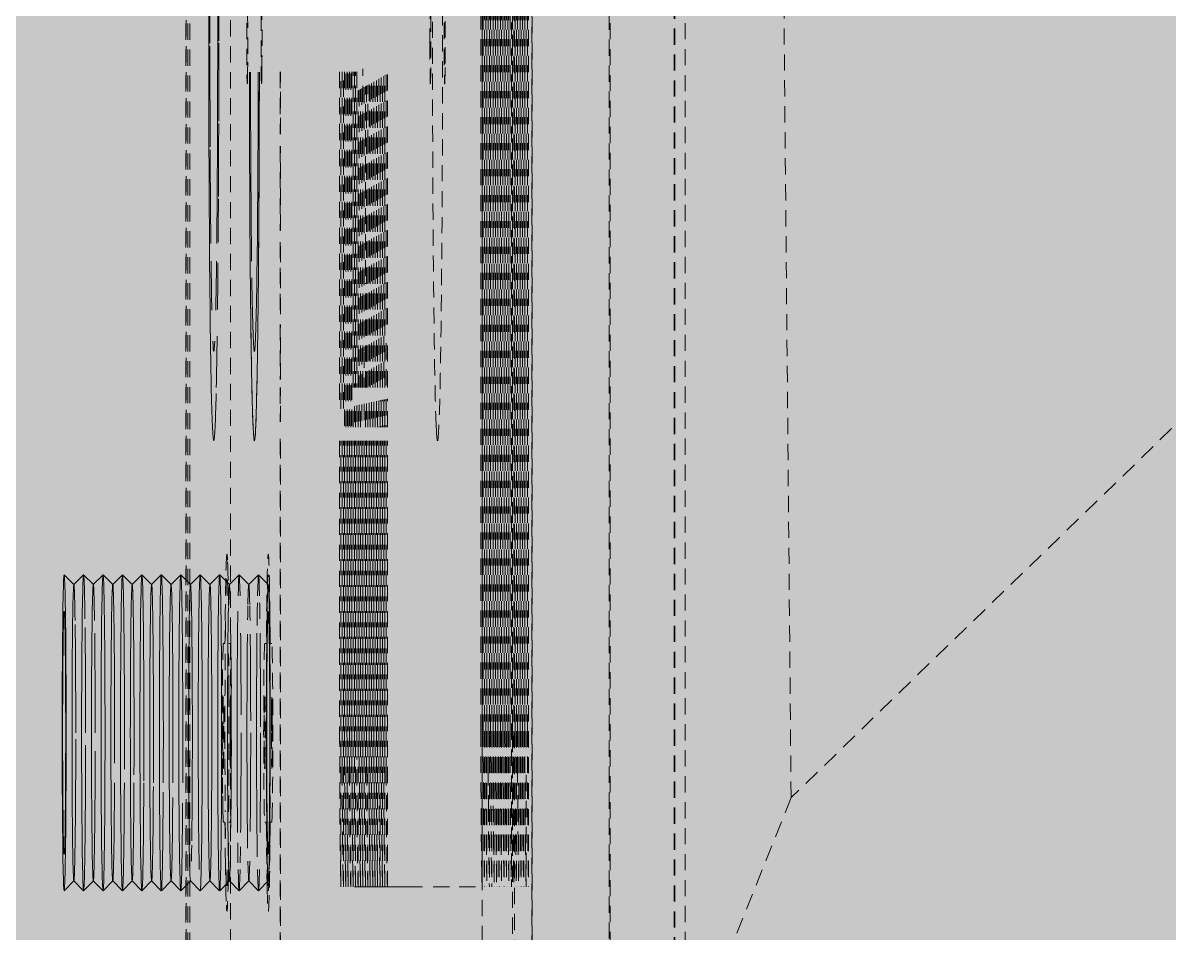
# Model space of a CAD drawing. Header units: millimetres. Extents: x -12447 to 83753, y -46415 to 46712.
# Drawn here: x 34290.5 to 34361.1, y 14376.6 to 14432.7 of the extents above; entities that cross this region are included whole.
import ezdxf
from ezdxf.xclip import XClip

# ---------------------------------------------------------------- set-up
doc = ezdxf.new("R2010")
doc.units = ezdxf.units.MM
doc.header["$XCLIPFRAME"] = 2
doc.linetypes.add('200_ШТРИХ_ш1п0_6_', pattern=[1.6, 1, -0.6])
doc.layers.add('1_Сущ. кусты', color=7, linetype='Continuous')
doc.layers.add('Сантехника', color=7, linetype='Continuous', lineweight=18)

# ---------------------------------------------------------------- blocks, each defined once
blk = doc.blocks.new('Reece_Tap_Wolfen_Drinking-Fountain - 10 L_Stainless Steel-V120-План полов 1-го этажа')
at = {"layer": 'Сантехника', "linetype": '200_ШТРИХ_ш1п0_6_'}
for p, q in [((34300.544, 14613.48), (34300.544, 14345.48)), ((34331.292, 14366.105), (34331.292, 14570.892)), ((34337.823, 14384.981), (34336.135, 14570.892)), ((34499.051, 14541.426), (34337.823, 14384.981)), ((34337.823, 14384.981), (34332.955, 14372.815))]:
    blk.add_line(p, q, dxfattribs=at)
at = {"layer": 'Сантехника', "color": 251, "linetype": '200_ШТРИХ_ш1п0_6_', "true_color": 0x666666}
for p, q in [((34320.669, 14346.187), (34320.669, 14612.021)), ((34320.795, 14346.423), (34320.795, 14611.534)), ((34318.795, 14599.48), (34318.795, 14359.48)), ((34321.861, 14359.48), (34321.861, 14599.48)), ((34300.563, 14369.48), (34300.563, 14589.48)), ((34300.663, 14589.48), (34300.663, 14369.48)), ((34326.615, 14570.892), (34326.615, 14366.105)), ((34326.669, 14366.105), (34326.669, 14570.892)), ((34330.614, 14375.374), (34330.614, 14570.892)), ((34330.669, 14375.374), (34330.669, 14570.892))]:
    blk.add_line(p, q, dxfattribs=at)
at = {"layer": 'Сантехника', "color": 253, "linetype": '200_ШТРИХ_ш1п0_6_', "true_color": 0xa3a3a3}
for p, q in [((34321.873, 14599.48), (34321.873, 14359.48)), ((34300.797, 14589.48), (34300.797, 14369.48)), ((34303.296, 14369.48), (34303.296, 14589.48)), ((34306.362, 14407.083), (34306.362, 14359.48)), ((34306.375, 14359.48), (34306.375, 14407.084)), ((34302.861, 14394.479), (34302.955, 14394.479)), ((34305.501, 14394.479), (34305.407, 14394.479)), ((34305.834, 14394.479), (34305.74, 14394.479)), ((34302.955, 14383.479), (34302.861, 14383.479)), ((34305.407, 14383.479), (34305.501, 14383.479)), ((34305.74, 14383.479), (34305.834, 14383.479))]:
    blk.add_line(p, q, dxfattribs=at)
at = {"layer": 'Сантехника', "color": 254, "linetype": '200_ШТРИХ_ш1п0_6_', "true_color": 0xdddddd}
for p, q in [((34318.789, 14459.48), (34318.789, 14379.48)), ((34320.297, 14459.48), (34320.297, 14379.48)), ((34320.749, 14459.48), (34320.749, 14379.48)), ((34320.673, 14389.11), (34320.673, 14449.851)), ((34320.824, 14389.11), (34320.824, 14449.851)), ((34310.018, 14429.698), (34310.018, 14408.916)), ((34310.094, 14408.932), (34310.094, 14429.698)), ((34310.169, 14406.966), (34310.169, 14389.11)), ((34310.245, 14379.48), (34310.245, 14406.966)), ((34303.195, 14394.479), (34303.288, 14394.479)), ((34310.936, 14379.48), (34315.125, 14379.48)), ((34315.781, 14379.48), (34318.789, 14379.48))]:
    blk.add_line(p, q, dxfattribs=at)
at = {"layer": 'Сантехника', "color": 9, "linetype": '200_ШТРИХ_ш1п0_6_', "true_color": 0xc7c7c7}
for p, q in [((34318.94, 14459.48), (34318.94, 14379.48)), ((34319.09, 14459.48), (34319.09, 14379.48)), ((34319.241, 14459.48), (34319.241, 14379.48)), ((34319.392, 14459.48), (34319.392, 14379.48)), ((34319.543, 14459.48), (34319.543, 14379.48)), ((34319.693, 14459.48), (34319.693, 14379.48)), ((34319.844, 14459.48), (34319.844, 14379.48)), ((34319.995, 14459.48), (34319.995, 14379.48)), ((34320.146, 14459.48), (34320.146, 14379.48)), ((34320.447, 14459.48), (34320.447, 14379.48)), ((34320.9, 14459.48), (34320.9, 14379.48)), ((34321.05, 14459.48), (34321.05, 14379.48)), ((34321.201, 14459.48), (34321.201, 14379.48)), ((34321.352, 14459.48), (34321.352, 14379.48)), ((34321.503, 14459.48), (34321.503, 14387.52)), ((34321.653, 14459.48), (34321.653, 14379.48)), ((34320.598, 14458.34), (34320.598, 14379.48)), ((34318.713, 14389.11), (34318.713, 14449.851)), ((34318.864, 14389.11), (34318.864, 14449.851)), ((34319.015, 14389.11), (34319.015, 14449.851)), ((34319.166, 14389.11), (34319.166, 14449.851)), ((34319.316, 14389.11), (34319.316, 14449.851)), ((34319.467, 14389.11), (34319.467, 14449.851)), ((34319.618, 14389.11), (34319.618, 14449.851)), ((34319.769, 14389.11), (34319.769, 14449.851)), ((34319.92, 14389.11), (34319.92, 14449.851)), ((34320.07, 14389.11), (34320.07, 14449.851)), ((34320.221, 14389.11), (34320.221, 14449.851)), ((34320.372, 14389.11), (34320.372, 14449.851)), ((34320.523, 14389.11), (34320.523, 14449.851)), ((34320.975, 14389.11), (34320.975, 14449.851)), ((34321.126, 14389.11), (34321.126, 14449.851)), ((34321.277, 14389.11), (34321.277, 14449.851)), ((34321.427, 14389.11), (34321.427, 14449.851)), ((34321.578, 14389.11), (34321.578, 14449.851)), ((34306.362, 14429.698), (34306.362, 14425.854)), ((34306.375, 14425.861), (34306.375, 14429.698)), ((34306.362, 14425.125), (34306.362, 14419.91)), ((34306.375, 14419.917), (34306.375, 14425.125)), ((34306.362, 14419.216), (34306.362, 14414.759)), ((34306.375, 14414.765), (34306.375, 14419.216)), ((34306.362, 14414.142), (34306.362, 14410.743)), ((34306.375, 14410.748), (34306.375, 14414.142)), ((34306.362, 14410.249), (34306.362, 14408.128)), ((34306.375, 14408.13), (34306.375, 14410.249)), ((34310.018, 14406.966), (34310.018, 14389.11)), ((34310.094, 14379.48), (34310.094, 14406.966)), ((34321.503, 14386.377), (34321.503, 14379.48)), ((34310.936, 14379.48), (34315.125, 14379.48)), ((34315.781, 14379.48), (34318.789, 14379.48))]:
    blk.add_line(p, q, dxfattribs=at)
at = {"layer": 'Сантехника', "color": 254, "linetype": '200_ШТРИХ_ш1п0_6_', "true_color": 0xeaeaea}
for p, q in [((34310.169, 14429.698), (34310.169, 14408.948)), ((34310.245, 14408.965), (34310.245, 14429.698)), ((34310.395, 14379.48), (34310.395, 14406.966)), ((34303.288, 14383.479), (34303.195, 14383.479)), ((34310.936, 14379.48), (34315.125, 14379.48)), ((34315.781, 14379.48), (34318.789, 14379.48))]:
    blk.add_line(p, q, dxfattribs=at)
at = {"layer": 'Сантехника', "color": 7, "linetype": '200_ШТРИХ_ш1п0_6_', "true_color": 0xf7f7f7}
for p, q in [((34310.32, 14429.698), (34310.32, 14407.801)), ((34310.471, 14429.698), (34310.471, 14407.801)), ((34310.546, 14407.801), (34310.546, 14429.698)), ((34310.621, 14406.966), (34310.621, 14389.11)), ((34310.697, 14379.48), (34310.697, 14406.966)), ((34310.936, 14379.48), (34315.125, 14379.48)), ((34315.781, 14379.48), (34318.789, 14379.48))]:
    blk.add_line(p, q, dxfattribs=at)
at = {"layer": 'Сантехника', "color": 7, "linetype": '200_ШТРИХ_ш1п0_6_', "true_color": 0xf2f2f2}
for p, q in [((34310.395, 14407.801), (34310.395, 14429.698)), ((34310.32, 14406.966), (34310.32, 14389.11)), ((34310.471, 14406.966), (34310.471, 14389.11)), ((34310.546, 14379.48), (34310.546, 14406.966)), ((34310.936, 14379.48), (34315.125, 14379.48)), ((34315.781, 14379.48), (34318.789, 14379.48))]:
    blk.add_line(p, q, dxfattribs=at)
at = {"layer": 'Сантехника', "color": 7, "linetype": '200_ШТРИХ_ш1п0_6_', "true_color": 0xfafafa}
for p, q in [((34310.621, 14429.698), (34310.621, 14407.801)), ((34310.697, 14407.801), (34310.697, 14429.698)), ((34310.772, 14406.966), (34310.772, 14389.11)), ((34310.848, 14379.48), (34310.848, 14406.966)), ((34310.936, 14379.48), (34315.125, 14379.48)), ((34315.781, 14379.48), (34318.789, 14379.48))]:
    blk.add_line(p, q, dxfattribs=at)
at = {"layer": 'Сантехника', "color": 7, "linetype": '200_ШТРИХ_ш1п0_6_', "true_color": 0xfcfcfc}
for p, q in [((34310.772, 14429.698), (34310.772, 14407.801)), ((34310.848, 14410.249), (34310.848, 14429.698)), ((34310.848, 14407.801), (34310.848, 14409.095)), ((34310.923, 14406.966), (34310.923, 14389.11)), ((34310.998, 14379.48), (34310.998, 14406.966)), ((34310.998, 14379.48), (34315.125, 14379.48)), ((34315.781, 14379.48), (34318.789, 14379.48))]:
    blk.add_line(p, q, dxfattribs=at)
at = {"layer": 'Сантехника', "color": 7, "linetype": '200_ШТРИХ_ш1п0_6_', "true_color": 0xfdfdfd}
for p, q in [((34310.923, 14429.698), (34310.923, 14410.249)), ((34310.998, 14410.249), (34310.998, 14429.698)), ((34311.074, 14429.698), (34311.074, 14410.249)), ((34311.451, 14410.249), (34311.451, 14429.89)), ((34311.978, 14429.008), (34311.978, 14410.249)), ((34312.054, 14410.249), (34312.054, 14429.051)), ((34312.129, 14429.093), (34312.129, 14410.249)), ((34312.205, 14410.249), (34312.205, 14429.135)), ((34312.28, 14429.178), (34312.28, 14410.249)), ((34312.355, 14410.249), (34312.355, 14429.22)), ((34312.431, 14429.262), (34312.431, 14410.249)), ((34312.506, 14410.249), (34312.506, 14429.305)), ((34312.582, 14429.347), (34312.582, 14410.249)), ((34312.657, 14410.249), (34312.657, 14429.389)), ((34312.732, 14429.432), (34312.732, 14410.249)), ((34312.808, 14410.249), (34312.808, 14429.474)), ((34312.883, 14429.516), (34312.883, 14414.142)), ((34312.958, 14414.142), (34312.958, 14429.559)), ((34311.149, 14410.249), (34311.149, 14428.543)), ((34311.225, 14428.585), (34311.225, 14410.249)), ((34311.3, 14410.249), (34311.3, 14428.627)), ((34311.375, 14428.67), (34311.375, 14410.249)), ((34311.526, 14428.754), (34311.526, 14412.516)), ((34311.602, 14417.106), (34311.602, 14428.797)), ((34311.677, 14428.839), (34311.677, 14410.249)), ((34311.752, 14425.125), (34311.752, 14428.881)), ((34311.828, 14428.924), (34311.828, 14410.249)), ((34311.903, 14410.249), (34311.903, 14428.966)), ((34311.752, 14410.249), (34311.752, 14425.099)), ((34311.602, 14410.249), (34311.602, 14416.677)), ((34312.883, 14412.981), (34312.883, 14410.249)), ((34312.958, 14410.249), (34312.958, 14413.007)), ((34311.526, 14412.467), (34311.526, 14410.249)), ((34311.526, 14409.241), (34311.526, 14407.801)), ((34311.602, 14407.801), (34311.602, 14409.257)), ((34311.677, 14409.273), (34311.677, 14407.801)), ((34311.752, 14407.801), (34311.752, 14409.29)), ((34311.828, 14409.306), (34311.828, 14407.801)), ((34311.903, 14407.801), (34311.903, 14409.322)), ((34311.978, 14409.338), (34311.978, 14407.801)), ((34312.054, 14407.801), (34312.054, 14409.355)), ((34312.129, 14409.371), (34312.129, 14407.801)), ((34312.205, 14407.801), (34312.205, 14409.387)), ((34312.28, 14409.403), (34312.28, 14407.801)), ((34312.355, 14407.801), (34312.355, 14409.42)), ((34312.431, 14409.436), (34312.431, 14407.801)), ((34312.506, 14407.801), (34312.506, 14409.452)), ((34312.582, 14409.468), (34312.582, 14407.801)), ((34312.657, 14407.801), (34312.657, 14409.485)), ((34312.732, 14409.501), (34312.732, 14407.801)), ((34312.808, 14407.801), (34312.808, 14409.517)), ((34312.883, 14409.533), (34312.883, 14407.801)), ((34312.958, 14407.801), (34312.958, 14409.55)), ((34310.923, 14409.111), (34310.923, 14407.801)), ((34310.998, 14407.801), (34310.998, 14409.127)), ((34311.074, 14409.143), (34311.074, 14407.801)), ((34311.149, 14407.801), (34311.149, 14409.16)), ((34311.225, 14409.176), (34311.225, 14407.801)), ((34311.3, 14407.801), (34311.3, 14409.192)), ((34311.375, 14409.208), (34311.375, 14407.801)), ((34311.074, 14406.966), (34311.074, 14389.11)), ((34311.149, 14379.48), (34311.149, 14406.966)), ((34311.225, 14406.966), (34311.225, 14389.11)), ((34311.3, 14379.48), (34311.3, 14406.966)), ((34311.375, 14406.966), (34311.375, 14389.11)), ((34311.451, 14379.48), (34311.451, 14406.966)), ((34311.526, 14406.966), (34311.526, 14389.11)), ((34311.602, 14379.48), (34311.602, 14406.966)), ((34311.677, 14406.966), (34311.677, 14389.11)), ((34311.752, 14379.48), (34311.752, 14406.966)), ((34311.828, 14406.966), (34311.828, 14389.11)), ((34311.903, 14379.48), (34311.903, 14406.966)), ((34311.978, 14406.966), (34311.978, 14389.11)), ((34312.054, 14379.48), (34312.054, 14406.966)), ((34312.129, 14406.966), (34312.129, 14389.11)), ((34312.205, 14379.48), (34312.205, 14406.966)), ((34312.28, 14406.966), (34312.28, 14389.11)), ((34312.355, 14379.48), (34312.355, 14406.966)), ((34312.431, 14406.966), (34312.431, 14389.11)), ((34312.506, 14379.48), (34312.506, 14406.966)), ((34312.582, 14406.966), (34312.582, 14389.11)), ((34312.657, 14379.48), (34312.657, 14406.966)), ((34312.732, 14406.966), (34312.732, 14389.11)), ((34312.808, 14379.48), (34312.808, 14406.966)), ((34312.883, 14406.966), (34312.883, 14389.11)), ((34312.958, 14379.48), (34312.958, 14406.966)), ((34311.149, 14379.48), (34315.125, 14379.48)), ((34311.3, 14379.48), (34315.125, 14379.48)), ((34311.451, 14379.48), (34315.125, 14379.48)), ((34311.602, 14379.48), (34315.125, 14379.48)), ((34311.752, 14379.48), (34315.125, 14379.48)), ((34311.903, 14379.48), (34315.125, 14379.48)), ((34312.054, 14379.48), (34315.125, 14379.48)), ((34312.205, 14379.48), (34315.125, 14379.48)), ((34312.355, 14379.48), (34315.125, 14379.48)), ((34312.506, 14379.48), (34315.125, 14379.48)), ((34312.657, 14379.48), (34315.125, 14379.48)), ((34312.808, 14379.48), (34315.125, 14379.48)), ((34312.958, 14379.48), (34315.125, 14379.48)), ((34315.781, 14379.48), (34318.789, 14379.48)), ((34315.781, 14379.48), (34318.789, 14379.48)), ((34315.781, 14379.48), (34318.789, 14379.48)), ((34315.781, 14379.48), (34318.789, 14379.48)), ((34315.781, 14379.48), (34318.789, 14379.48)), ((34315.781, 14379.48), (34318.789, 14379.48)), ((34315.781, 14379.48), (34318.789, 14379.48)), ((34315.781, 14379.48), (34318.789, 14379.48)), ((34315.781, 14379.48), (34318.789, 14379.48)), ((34315.781, 14379.48), (34318.789, 14379.48)), ((34315.781, 14379.48), (34318.789, 14379.48)), ((34315.781, 14379.48), (34318.789, 14379.48)), ((34315.781, 14379.48), (34318.789, 14379.48))]:
    blk.add_line(p, q, dxfattribs=at)
at = {"layer": 'Сантехника', "lineweight": 9}
for p, q in [((34293.651, 14398.11), (34293.053, 14398.709)), ((34294.247, 14398.709), (34293.648, 14398.11)), ((34294.848, 14398.11), (34294.25, 14398.709)), ((34295.444, 14398.709), (34294.846, 14398.11)), ((34296.046, 14398.11), (34295.447, 14398.709)), ((34296.641, 14398.709), (34296.043, 14398.11)), ((34297.243, 14398.11), (34296.644, 14398.709)), ((34297.838, 14398.709), (34297.24, 14398.11)), ((34298.44, 14398.11), (34297.841, 14398.709)), ((34299.035, 14398.709), (34298.437, 14398.11)), ((34299.637, 14398.11), (34299.038, 14398.709)), ((34300.232, 14398.709), (34299.634, 14398.11)), ((34300.834, 14398.11), (34300.235, 14398.709)), ((34293.053, 14379.248), (34293.651, 14379.847)), ((34293.648, 14379.847), (34294.247, 14379.248)), ((34294.25, 14379.248), (34294.848, 14379.847)), ((34294.846, 14379.847), (34295.444, 14379.248)), ((34295.447, 14379.248), (34296.046, 14379.847)), ((34296.043, 14379.847), (34296.641, 14379.248)), ((34296.644, 14379.248), (34297.243, 14379.847)), ((34297.24, 14379.847), (34297.838, 14379.248)), ((34297.841, 14379.248), (34298.44, 14379.847)), ((34298.437, 14379.847), (34299.035, 14379.248)), ((34299.038, 14379.248), (34299.637, 14379.847)), ((34299.634, 14379.847), (34300.232, 14379.248)), ((34300.235, 14379.248), (34300.834, 14379.847))]:
    blk.add_line(p, q, dxfattribs=at)
at = {"layer": 'Сантехника', "color": 253, "lineweight": 9, "true_color": 0xa3a3a3}
for p, q in [((34301.429, 14398.709), (34300.831, 14398.11)), ((34302.031, 14398.11), (34301.433, 14398.709)), ((34302.627, 14398.709), (34302.028, 14398.11)), ((34303.228, 14398.11), (34302.63, 14398.709)), ((34305.021, 14398.709), (34304.422, 14398.11)), ((34305.622, 14398.11), (34305.024, 14398.709)), ((34300.831, 14379.847), (34301.429, 14379.248)), ((34301.433, 14379.248), (34302.031, 14379.847)), ((34302.028, 14379.847), (34302.627, 14379.248)), ((34302.63, 14379.248), (34303.228, 14379.847)), ((34304.422, 14379.847), (34305.021, 14379.248)), ((34305.024, 14379.248), (34305.622, 14379.847))]:
    blk.add_line(p, q, dxfattribs=at)
at = {"layer": 'Сантехника', "color": 9, "lineweight": 9, "true_color": 0xc7c7c7}
for p, q in [((34303.824, 14398.709), (34303.225, 14398.11)), ((34304.425, 14398.11), (34303.827, 14398.709)), ((34303.225, 14379.847), (34303.824, 14379.248)), ((34303.827, 14379.248), (34304.425, 14379.847))]:
    blk.add_line(p, q, dxfattribs=at)
at = {"layer": 'Сантехника', "color": 253, "linetype": '200_ШТРИХ_ш1п0_6_', "true_color": 0xa3a3a3}
for centre, major_axis, start_param, end_param in [((34316.047, 14431.466), (0, 24.5), 0.785398, 2.879793), ((34316.047, 14431.466), (0, 24.5), 3.141593, 5.497787), ((34315.607, 14431.466), (0, 2.5), 0, 1.570796), ((34315.607, 14431.466), (0, 2.5), 3.141593, 6.283185), ((34316.487, 14431.466), (0, 2.5), 4.18879, 5.497787), ((34316.487, 14431.466), (0, 2.5), 1.047198, 3.141593), ((34315.607, 14431.466), (0, 2.5), 1.570796, 3.141593), ((34316.487, 14431.466), (0, 2.5), 3.141593, 4.18879), ((34304.766, 14431.466), (0, 24.5), 3.665191, 4.639404), ((34304.766, 14431.466), (0, 24.5), 2.617994, 3.141593), ((34304.766, 14431.466), (0, 24.5), 3.403392, 3.665191), ((34304.766, 14431.466), (0, 24.5), 3.141593, 3.403392), ((34316.047, 14431.466), (0, 24.5), 2.879793, 3.141593), ((34303.075, 14388.979), (0, 11), 0, 0.523599), ((34303.075, 14388.979), (0, 11), 6.021386, 6.283185), ((34303.075, 14388.979), (0, 11), 5.759587, 6.021386), ((34305.621, 14388.979), (0, 11), 5.235988, 7.330383), ((34303.075, 14388.979), (0, 9.731), 5.759587, 6.806784), ((34305.621, 14388.979), (0, 9.731), 4.712389, 6.806784), ((34303.075, 14388.979), (0, 11), 0.523599, 1.047198), ((34303.075, 14388.979), (0, 11), 5.497787, 5.759587), ((34302.861, 14388.979), (0, 5.5), 0, 1.570796), ((34305.407, 14388.979), (0, 5.5), 0, 3.141593), ((34305.834, 14388.979), (0, 5.5), 3.403392, 6.283185), ((34303.075, 14388.979), (0, 9.731), 1.047198, 1.570796), ((34305.621, 14388.979), (0, 9.731), 1.047198, 1.308997), ((34302.855, 14388.979), (0, 2.2), 0, 3.141593), ((34302.855, 14388.979), (0, 2.2), 4.974188, 6.283185), ((34305.401, 14388.979), (0, 2.2), 0, 1.047198), ((34305.401, 14388.979), (0, 2.2), 6.021386, 6.283185), ((34305.401, 14388.979), (0, 2.2), 3.665191, 6.021386), ((34305.621, 14388.979), (0, 9.731), 1.308997, 1.570796), ((34305.841, 14388.979), (0, 2.2), 0.523599, 1.047198), ((34305.841, 14388.979), (0, 2.2), 0, 0.523599), ((34305.841, 14388.979), (0, 2.2), 5.759587, 6.283185), ((34305.841, 14388.979), (0, 2.2), 5.235988, 5.759587), ((34302.855, 14388.979), (0, 2.2), 3.141593, 4.974188), ((34305.401, 14388.979), (0, 2.2), 1.047198, 3.141593), ((34305.841, 14388.979), (0, 2.2), 1.047198, 1.570796), ((34305.841, 14388.979), (0, 2.2), 4.974188, 5.235988), ((34305.841, 14388.979), (0, 2.2), 4.712389, 4.974188), ((34302.861, 14388.979), (0, 5.5), 1.570796, 2.094395), ((34303.075, 14388.979), (0, 9.731), 1.570796, 2.094395), ((34305.621, 14388.979), (0, 9.731), 1.570796, 1.832596), ((34305.621, 14388.979), (0, 9.731), 4.45059, 4.712389), ((34305.841, 14388.979), (0, 2.2), 1.570796, 3.141593), ((34305.841, 14388.979), (0, 2.2), 4.45059, 4.712389), ((34305.841, 14388.979), (0, 2.2), 3.665191, 4.45059), ((34305.401, 14388.979), (0, 2.2), 3.141593, 3.665191), ((34305.841, 14388.979), (0, 2.2), 3.141593, 3.665191), ((34302.861, 14388.979), (0, 5.5), 2.094395, 2.356194), ((34305.621, 14388.979), (0, 9.731), 1.832596, 2.094395), ((34305.621, 14388.979), (0, 9.731), 4.18879, 4.44133), ((34302.861, 14388.979), (0, 5.5), 2.356194, 2.617994), ((34302.861, 14388.979), (0, 5.5), 2.617994, 3.141593), ((34305.621, 14388.979), (0, 9.731), 3.665191, 4.18879), ((34303.075, 14388.979), (0, 11), 2.094395, 2.356194), ((34305.621, 14388.979), (0, 11), 2.094395, 2.617994), ((34305.621, 14388.979), (0, 11), 3.665191, 4.18879), ((34305.834, 14388.979), (0, 5.5), 3.141593, 3.403392), ((34303.075, 14388.979), (0, 11), 2.356194, 2.879793), ((34303.075, 14388.979), (0, 11), 2.879793, 3.926991), ((34303.075, 14388.979), (0, 9.731), 2.617994, 3.665191), ((34305.621, 14388.979), (0, 9.731), 2.617994, 3.141593), ((34305.621, 14388.979), (0, 9.731), 3.141593, 3.665191), ((34305.621, 14388.979), (0, 11), 2.617994, 3.141593), ((34305.621, 14388.979), (0, 11), 3.141593, 3.665191)]:
    blk.add_ellipse(centre, major_axis=major_axis, ratio=0.012565, start_param=start_param, end_param=end_param, dxfattribs=at)
at = {"layer": 'Сантехника', "color": 253, "lineweight": 9, "true_color": 0xa3a3a3}
for centre, major_axis, start_param, end_param in [((34302.267, 14431.466), (0, 24.5), 1.308997, 2.617994), ((34304.766, 14431.466), (0, 19), 3.141593, 4.618277), ((34304.766, 14431.466), (0, 24.5), 3.141593, 4.639404), ((34304.766, 14431.466), (0, 19), 2.434973, 3.141593), ((34302.267, 14431.466), (0, 24.5), 2.617994, 3.141593), ((34304.766, 14431.466), (0, 24.5), 2.617994, 3.141593), ((34302.267, 14431.466), (0, 24.5), 3.141593, 3.403392), ((34301.431, 14388.979), (0, 9.731), 5.519478, 7.853982), ((34302.628, 14388.979), (0, 9.731), 5.519478, 7.853982), ((34302.03, 14388.979), (0, 9.133), 5.572378, 7.853982), ((34305.022, 14388.979), (0, 9.731), 5.759587, 6.806784), ((34305.621, 14388.979), (0, 9.133), 5.572378, 6.806784), ((34300.832, 14388.979), (0, 9.133), 0.012566, 1.570796), ((34300.832, 14388.979), (0, 9.133), 5.572378, 6.295751), ((34303.227, 14388.979), (0, 9.133), 5.759587, 6.806784), ((34305.621, 14388.979), (0, 7.5), 5.759587, 7.853982), ((34305.022, 14388.979), (0, 9.731), 0.887369, 1.570796), ((34305.621, 14388.979), (0, 7.5), 4.712389, 5.759587), ((34303.227, 14388.979), (0, 9.133), 0.842575, 1.570796), ((34305.621, 14388.979), (0, 9.133), 0.842575, 1.570796), ((34300.832, 14388.979), (0, 9.133), 1.570796, 3.154159), ((34301.431, 14388.979), (0, 9.731), 1.570796, 2.617994), ((34302.03, 14388.979), (0, 9.133), 1.570796, 3.129027), ((34302.628, 14388.979), (0, 9.731), 1.570796, 3.9053), ((34303.227, 14388.979), (0, 9.133), 1.570796, 2.322267), ((34305.022, 14388.979), (0, 9.731), 1.570796, 2.254223), ((34305.621, 14388.979), (0, 9.133), 1.570796, 2.299018), ((34305.621, 14388.979), (0, 7.5), 1.570796, 4.712389), ((34300.832, 14388.979), (0, 9.133), 3.665191, 3.8524), ((34301.431, 14388.979), (0, 9.731), 3.129027, 3.9053), ((34302.03, 14388.979), (0, 9.133), 3.129027, 3.8524), ((34305.621, 14388.979), (0, 9.133), 2.617994, 3.8524), ((34303.227, 14388.979), (0, 9.133), 2.617994, 3.154159), ((34303.227, 14388.979), (0, 9.133), 3.154159, 3.665191), ((34305.022, 14388.979), (0, 9.731), 2.617994, 3.129027), ((34305.022, 14388.979), (0, 9.731), 3.154159, 3.665191), ((34305.022, 14388.979), (0, 9.731), 3.129027, 3.154159)]:
    blk.add_ellipse(centre, major_axis=major_axis, ratio=0.012565, start_param=start_param, end_param=end_param, dxfattribs=at)
at = {"layer": 'Сантехника', "color": 9, "lineweight": 9, "true_color": 0xc7c7c7}
for centre, major_axis, start_param, end_param in [((34302.267, 14431.466), (0, 19), 1.238322, 1.570796), ((34302.267, 14431.466), (0, 19), 4.005831, 4.974188), ((34302.267, 14431.466), (0, 19), 1.580129, 1.913922), ((34304.766, 14431.466), (0, 24.5), 1.643781, 2.617946), ((34304.766, 14431.466), (0, 19), 1.664908, 2.356194), ((34302.267, 14431.466), (0, 19), 1.923937, 2.094395), ((34302.267, 14431.466), (0, 19), 2.094395, 2.277354), ((34302.267, 14431.466), (0, 19), 2.356194, 2.617994), ((34302.267, 14431.466), (0, 19), 3.665191, 3.926991), ((34302.267, 14431.466), (0, 19), 2.879793, 3.141593), ((34302.267, 14431.466), (0, 19), 3.141593, 3.403392), ((34302.267, 14431.466), (0, 24.5), 3.665191, 3.883611), ((34302.267, 14431.466), (0, 24.5), 3.403392, 3.63476), ((34303.825, 14388.979), (0, 9.731), 5.759587, 6.806784), ((34304.424, 14388.979), (0, 9.133), 0.012566, 0.523599), ((34304.424, 14388.979), (0, 9.133), 5.759587, 6.295751), ((34303.227, 14388.979), (0, 9.133), 0.563638, 0.842575), ((34305.022, 14388.979), (0, 9.731), 0.604285, 0.824848), ((34305.022, 14388.979), (0, 9.731), 5.519478, 5.678901), ((34305.621, 14388.979), (0, 9.133), 0.540936, 0.842575), ((34300.832, 14388.979), (0, 9.133), 4.712389, 5.572378), ((34301.431, 14388.979), (0, 9.731), 4.712389, 5.519478), ((34302.03, 14388.979), (0, 9.133), 4.712389, 5.572378), ((34302.628, 14388.979), (0, 9.731), 4.712389, 5.519478), ((34305.621, 14388.979), (0, 9.133), 4.712389, 5.572378), ((34303.825, 14388.979), (0, 9.731), 0.887369, 1.570796), ((34305.022, 14388.979), (0, 9.731), 4.749022, 5.395816), ((34304.424, 14388.979), (0, 9.133), 0.842575, 1.570796), ((34300.832, 14388.979), (0, 9.133), 3.896793, 4.712389), ((34301.431, 14388.979), (0, 9.731), 3.9053, 4.712389), ((34302.03, 14388.979), (0, 9.133), 3.8524, 4.712389), ((34302.628, 14388.979), (0, 9.731), 3.9053, 4.712389), ((34303.825, 14388.979), (0, 9.731), 1.570796, 2.254223), ((34304.424, 14388.979), (0, 9.133), 1.570796, 2.299018), ((34305.022, 14388.979), (0, 9.731), 4.028962, 4.712389), ((34305.621, 14388.979), (0, 9.133), 3.8524, 4.712389), ((34303.227, 14388.979), (0, 9.133), 2.322267, 2.600657), ((34305.022, 14388.979), (0, 9.731), 2.254223, 2.47445), ((34305.621, 14388.979), (0, 9.133), 2.299018, 2.600657), ((34303.227, 14388.979), (0, 9.133), 3.682528, 3.8524), ((34304.424, 14388.979), (0, 9.133), 2.617994, 3.665191), ((34303.825, 14388.979), (0, 9.731), 2.617994, 3.665191)]:
    blk.add_ellipse(centre, major_axis=major_axis, ratio=0.012565, start_param=start_param, end_param=end_param, dxfattribs=at)
at = {"layer": 'Сантехника', "color": 254, "lineweight": 9, "true_color": 0xdddddd}
for centre, major_axis, start_param, end_param in [((34302.267, 14431.466), (0, 24.5), 4.718002, 4.911381), ((34302.267, 14431.466), (0, 24.5), 4.514973, 4.712389), ((34302.267, 14431.466), (0, 24.5), 4.316654, 4.509361), ((34302.267, 14431.466), (0, 24.5), 4.18879, 4.310631), ((34302.267, 14431.466), (0, 24.5), 3.978455, 4.127649), ((34304.424, 14388.979), (0, 9.133), 0.540936, 0.705779), ((34304.424, 14388.979), (0, 9.133), 5.572378, 5.74225), ((34303.825, 14388.979), (0, 9.731), 0.691451, 0.887369), ((34303.825, 14388.979), (0, 9.731), 4.825887, 5.395816), ((34303.227, 14388.979), (0, 9.133), 4.712389, 5.44061), ((34304.424, 14388.979), (0, 9.133), 4.792889, 5.44061), ((34303.227, 14388.979), (0, 9.133), 4.014804, 4.712389), ((34303.825, 14388.979), (0, 9.731), 4.028962, 4.712389), ((34304.424, 14388.979), (0, 9.133), 3.984168, 4.712389), ((34304.424, 14388.979), (0, 9.133), 2.299018, 2.463801), ((34303.825, 14388.979), (0, 9.731), 2.341622, 2.537308), ((34303.825, 14388.979), (0, 9.731), 3.745877, 3.9053)]:
    blk.add_ellipse(centre, major_axis=major_axis, ratio=0.012565, start_param=start_param, end_param=end_param, dxfattribs=at)
at = {"layer": 'Сантехника', "color": 9, "linetype": '200_ШТРИХ_ш1п0_6_', "true_color": 0xc7c7c7}
for centre, major_axis, start_param, end_param in [((34304.327, 14431.466), (0, 2.5), 4.45059, 6.021386), ((34304.327, 14431.466), (0, 2.5), 1.047198, 3.141593), ((34304.327, 14431.466), (0, 2.5), 3.665191, 4.45059), ((34305.206, 14431.466), (0, 2.5), 2.356194, 3.141593), ((34305.206, 14431.466), (0, 2.5), 3.141593, 3.926991), ((34304.327, 14431.466), (0, 2.5), 3.141593, 3.665191), ((34304.766, 14431.466), (0, 24.5), 1.643781, 2.617946), ((34303.075, 14388.979), (0, 9.731), 0.785398, 0.964793), ((34305.621, 14388.979), (0, 9.731), 0.785398, 0.964793), ((34303.075, 14388.979), (0, 9.731), 4.974188, 5.235988), ((34303.075, 14388.979), (0, 9.731), 4.712389, 4.974188), ((34303.075, 14388.979), (0, 9.731), 4.18879, 4.712389), ((34310.153, 14389.11), (0, 10.727), 1.570796, 2.462363), ((34318.848, 14389.11), (0, 10.727), 1.570796, 2.462363), ((34318.999, 14389.11), (0, 10.727), 1.570796, 2.685255), ((34319.15, 14389.11), (0, 10.727), 1.570796, 2.239471), ((34319.3, 14389.11), (0, 10.727), 1.570796, 1.793688), ((34319.451, 14389.11), (0, 10.727), 1.570796, 2.01658), ((34319.602, 14389.11), (0, 10.727), 1.570796, 2.01658), ((34319.753, 14389.11), (0, 10.727), 1.570796, 2.239471), ((34319.904, 14389.11), (0, 10.727), 1.570796, 2.685255), ((34320.054, 14389.11), (0, 10.727), 1.570796, 2.239471), ((34320.205, 14389.11), (0, 10.727), 1.570796, 2.685255), ((34320.356, 14389.11), (0, 10.727), 1.570796, 2.462363), ((34320.507, 14389.11), (0, 10.727), 1.570796, 2.239471), ((34320.657, 14389.11), (0, 10.727), 1.570796, 2.685255), ((34320.959, 14389.11), (0, 10.727), 1.570796, 2.239471), ((34321.11, 14389.11), (0, 10.727), 1.570796, 1.793688), ((34321.261, 14389.11), (0, 10.727), 1.570796, 2.685255), ((34321.411, 14389.11), (0, 10.727), 1.570796, 2.685255), ((34321.562, 14389.11), (0, 10.727), 1.570796, 2.239471), ((34321.713, 14389.11), (0, 10.727), 1.570796, 2.685255), ((34319.3, 14389.11), (0, 10.727), 1.793688, 2.01658), ((34321.11, 14389.11), (0, 10.727), 1.793688, 2.01658), ((34305.621, 14388.979), (0, 9.731), 4.44133, 4.45059), ((34319.3, 14389.11), (0, 10.727), 2.01658, 2.685255), ((34319.451, 14389.11), (0, 10.727), 2.01658, 2.685255), ((34319.602, 14389.11), (0, 10.727), 2.01658, 2.239471), ((34321.11, 14389.11), (0, 10.727), 2.01658, 2.239471), ((34303.075, 14388.979), (0, 9.731), 2.1768, 2.356194), ((34305.621, 14388.979), (0, 9.731), 2.1768, 2.356194), ((34303.075, 14388.979), (0, 11), 3.926991, 4.074427), ((34319.15, 14389.11), (0, 10.727), 2.239471, 2.685255), ((34319.602, 14389.11), (0, 10.727), 2.239471, 2.462363), ((34319.753, 14389.11), (0, 10.727), 2.239471, 2.462363), ((34320.054, 14389.11), (0, 10.727), 2.239471, 2.685255), ((34320.507, 14389.11), (0, 10.727), 2.239471, 2.685255), ((34320.959, 14389.11), (0, 10.727), 2.239471, 2.685255), ((34321.11, 14389.11), (0, 10.727), 2.239471, 2.685255), ((34321.562, 14389.11), (0, 10.727), 2.239471, 2.685255), ((34310.153, 14389.11), (0, 10.727), 2.462363, 2.685255), ((34318.848, 14389.11), (0, 10.727), 2.462363, 2.685255), ((34319.602, 14389.11), (0, 10.727), 2.462363, 2.685255), ((34319.753, 14389.11), (0, 10.727), 2.462363, 2.685255)]:
    blk.add_ellipse(centre, major_axis=major_axis, ratio=0.012565, start_param=start_param, end_param=end_param, dxfattribs=at)
at = {"layer": 'Сантехника', "color": 254, "linetype": '200_ШТРИХ_ш1п0_6_', "true_color": 0xdddddd}
for centre, major_axis, start_param, end_param in [((34305.206, 14431.466), (0, 2.5), 0.785398, 2.356194), ((34305.206, 14431.466), (0, 2.5), 3.926991, 5.497787), ((34303.288, 14388.979), (0, 5.5), 5.759587, 6.283185), ((34303.295, 14388.979), (0, 2.2), 0.261799, 0.785398), ((34303.295, 14388.979), (0, 2.2), 1.047198, 1.308997), ((34303.295, 14388.979), (0, 2.2), 1.570796, 2.094395), ((34310.304, 14389.11), (0, 10.727), 1.570796, 1.793688), ((34320.808, 14389.11), (0, 10.727), 1.570796, 2.462363), ((34303.295, 14388.979), (0, 2.2), 2.094395, 2.356194), ((34303.295, 14388.979), (0, 2.2), 2.356194, 2.617994), ((34310.304, 14389.11), (0, 10.727), 1.793688, 2.01658), ((34303.288, 14388.979), (0, 5.5), 3.141593, 3.665191), ((34310.304, 14389.11), (0, 10.727), 2.01658, 2.239471), ((34310.304, 14389.11), (0, 10.727), 2.239471, 2.685255), ((34320.808, 14389.11), (0, 10.727), 2.462363, 2.685255)]:
    blk.add_ellipse(centre, major_axis=major_axis, ratio=0.012565, start_param=start_param, end_param=end_param, dxfattribs=at)
at = {"layer": 'Сантехника', "lineweight": 9}
for centre, major_axis, start_param, end_param in [((34293.051, 14388.979), (0, 9.731), 5.519478, 7.853982), ((34294.248, 14388.979), (0, 9.731), 5.519478, 7.853982), ((34295.446, 14388.979), (0, 9.731), 5.519478, 7.853982), ((34296.643, 14388.979), (0, 9.731), 5.519478, 7.853982), ((34297.84, 14388.979), (0, 9.731), 5.519478, 7.853982), ((34299.037, 14388.979), (0, 9.731), 5.519478, 7.853982), ((34300.234, 14388.979), (0, 9.731), 5.519478, 7.853982), ((34293.65, 14388.979), (0, 9.133), 5.572378, 7.853982), ((34294.847, 14388.979), (0, 9.133), 5.572378, 7.853982), ((34296.044, 14388.979), (0, 9.133), 5.572378, 7.853982), ((34297.241, 14388.979), (0, 9.133), 5.572378, 7.853982), ((34298.438, 14388.979), (0, 9.133), 5.572378, 7.853982), ((34299.635, 14388.979), (0, 9.133), 5.572378, 7.853982), ((34293.051, 14388.979), (0, 7.5), 4.712389, 7.853982), ((34293.051, 14388.979), (0, 9.731), 1.570796, 3.9053), ((34293.051, 14388.979), (0, 7.5), 1.570796, 4.712389), ((34293.65, 14388.979), (0, 9.133), 1.570796, 3.8524), ((34294.248, 14388.979), (0, 9.731), 1.570796, 3.9053), ((34294.847, 14388.979), (0, 9.133), 1.570796, 3.8524), ((34295.446, 14388.979), (0, 9.731), 1.570796, 3.9053), ((34296.044, 14388.979), (0, 9.133), 1.570796, 3.8524), ((34296.643, 14388.979), (0, 9.731), 1.570796, 3.9053), ((34297.241, 14388.979), (0, 9.133), 1.570796, 3.8524), ((34297.84, 14388.979), (0, 9.731), 1.570796, 3.9053), ((34298.438, 14388.979), (0, 9.133), 1.570796, 3.8524), ((34299.037, 14388.979), (0, 9.731), 1.570796, 3.9053), ((34299.635, 14388.979), (0, 9.133), 1.570796, 3.8524), ((34300.234, 14388.979), (0, 9.731), 1.570796, 3.9053)]:
    blk.add_ellipse(centre, major_axis=major_axis, ratio=0.012565, start_param=start_param, end_param=end_param, dxfattribs=at)
at = {"layer": 'Сантехника', "color": 251, "lineweight": 9, "true_color": 0x666666}
for centre, major_axis, start_param, end_param in [((34293.051, 14388.979), (0, 9.731), 4.712389, 5.519478), ((34295.446, 14388.979), (0, 9.731), 4.712389, 5.519478), ((34296.044, 14388.979), (0, 9.133), 4.712389, 5.572378), ((34296.643, 14388.979), (0, 9.731), 4.712389, 5.519478), ((34297.241, 14388.979), (0, 9.133), 4.712389, 5.572378), ((34297.84, 14388.979), (0, 9.731), 4.712389, 5.519478), ((34298.438, 14388.979), (0, 9.133), 4.712389, 5.572378), ((34299.037, 14388.979), (0, 9.731), 4.712389, 5.519478), ((34299.635, 14388.979), (0, 9.133), 4.712389, 5.572378), ((34300.234, 14388.979), (0, 9.731), 4.712389, 5.519478), ((34293.65, 14388.979), (0, 9.133), 4.712389, 5.530022), ((34294.248, 14388.979), (0, 9.731), 4.712389, 5.440812), ((34294.847, 14388.979), (0, 9.133), 4.712389, 5.448119), ((34293.051, 14388.979), (0, 9.731), 3.9053, 4.712389), ((34295.446, 14388.979), (0, 9.731), 3.9053, 4.712389), ((34296.044, 14388.979), (0, 9.133), 4.506226, 4.712389), ((34296.643, 14388.979), (0, 9.731), 4.479992, 4.712389), ((34297.241, 14388.979), (0, 9.133), 4.424323, 4.712389), ((34297.84, 14388.979), (0, 9.731), 4.403127, 4.712389), ((34298.438, 14388.979), (0, 9.133), 4.367922, 4.712389), ((34299.037, 14388.979), (0, 9.731), 4.389111, 4.712389), ((34299.635, 14388.979), (0, 9.133), 4.367922, 4.712389), ((34300.234, 14388.979), (0, 9.731), 4.389111, 4.712389), ((34293.65, 14388.979), (0, 9.133), 3.8524, 4.670034), ((34294.248, 14388.979), (0, 9.731), 3.9053, 4.633723), ((34294.847, 14388.979), (0, 9.133), 3.8524, 4.58813), ((34296.044, 14388.979), (0, 9.133), 3.8524, 4.367922), ((34296.643, 14388.979), (0, 9.731), 3.9053, 4.389111), ((34297.241, 14388.979), (0, 9.133), 3.8524, 4.367922), ((34297.84, 14388.979), (0, 9.731), 3.9053, 4.389111), ((34298.438, 14388.979), (0, 9.133), 3.8524, 4.342419), ((34299.037, 14388.979), (0, 9.731), 3.9053, 4.326261), ((34299.635, 14388.979), (0, 9.133), 3.8524, 4.260515), ((34300.234, 14388.979), (0, 9.731), 3.9053, 4.249395)]:
    blk.add_ellipse(centre, major_axis=major_axis, ratio=0.012565, start_param=start_param, end_param=end_param, dxfattribs=at)
at = {"layer": 'Сантехника', "color": 254, "linetype": '200_ШТРИХ_ш1п0_6_', "true_color": 0xeaeaea}
for centre, major_axis, start_param, end_param in [((34303.288, 14388.979), (0, 5.5), 5.235988, 5.759587), ((34303.295, 14388.979), (0, 2.2), 0, 0.261799), ((34303.295, 14388.979), (0, 2.2), 5.497787, 6.283185), ((34303.295, 14388.979), (0, 2.2), 0.785398, 1.047198), ((34303.295, 14388.979), (0, 2.2), 1.308997, 1.570796), ((34303.295, 14388.979), (0, 2.2), 4.974188, 5.235988), ((34303.295, 14388.979), (0, 2.2), 3.665191, 4.712389), ((34303.288, 14388.979), (0, 5.5), 4.45059, 4.712389), ((34310.455, 14389.11), (0, 10.727), 1.570796, 1.793688), ((34303.295, 14388.979), (0, 2.2), 2.617994, 2.879793), ((34303.288, 14388.979), (0, 5.5), 3.926991, 4.218071), ((34310.455, 14389.11), (0, 10.727), 1.874673, 2.462363), ((34310.455, 14389.11), (0, 10.727), 2.462363, 2.685255)]:
    blk.add_ellipse(centre, major_axis=major_axis, ratio=0.012565, start_param=start_param, end_param=end_param, dxfattribs=at)
at = {"layer": 'Сантехника', "color": 7, "linetype": '200_ШТРИХ_ш1п0_6_', "true_color": 0xf2f2f2}
for centre, major_axis, start_param, end_param in [((34303.295, 14388.979), (0, 2.2), 5.235988, 5.497787), ((34303.295, 14388.979), (0, 2.2), 4.712389, 4.974188), ((34310.605, 14389.11), (0, 10.727), 1.570796, 2.685255), ((34303.295, 14388.979), (0, 2.2), 2.879793, 3.141593), ((34303.295, 14388.979), (0, 2.2), 3.141593, 3.665191), ((34310.455, 14389.11), (0, 10.727), 1.793688, 1.829431), ((34303.288, 14388.979), (0, 5.5), 3.665191, 3.926991)]:
    blk.add_ellipse(centre, major_axis=major_axis, ratio=0.012565, start_param=start_param, end_param=end_param, dxfattribs=at)
at = {"layer": 'Сантехника', "color": 7, "linetype": '200_ШТРИХ_ш1п0_6_', "true_color": 0xf7f7f7}
for start_param, end_param in [(1.570796, 1.793688), (1.793688, 2.685255)]:
    blk.add_ellipse((34310.756, 14389.11), major_axis=(0, 10.727), ratio=0.012565, start_param=start_param, end_param=end_param, dxfattribs=at)
at = {"layer": 'Сантехника', "color": 7, "linetype": '200_ШТРИХ_ш1п0_6_', "true_color": 0xfafafa}
blk.add_ellipse((34310.907, 14389.11), major_axis=(0, 10.727), ratio=0.012565, start_param=1.570796, end_param=2.685255, dxfattribs=at)
at = {"layer": 'Сантехника', "color": 7, "linetype": '200_ШТРИХ_ш1п0_6_', "true_color": 0xfcfcfc}
for start_param, end_param in [(1.570796, 2.399066), (2.462363, 2.685255)]:
    blk.add_ellipse((34311.058, 14389.11), major_axis=(0, 10.727), ratio=0.012565, start_param=start_param, end_param=end_param, dxfattribs=at)
at = {"layer": 'Сантехника', "color": 7, "linetype": '200_ШТРИХ_ш1п0_6_', "true_color": 0xfdfdfd}
for centre, start_param, end_param in [((34311.209, 14389.11), 1.570796, 1.737051), ((34311.359, 14389.11), 1.570796, 2.685255), ((34311.51, 14389.11), 1.570796, 2.685255), ((34311.661, 14389.11), 1.570796, 2.685255), ((34311.812, 14389.11), 1.570796, 1.793688), ((34311.962, 14389.11), 1.570796, 2.685255), ((34312.113, 14389.11), 1.570796, 2.685255), ((34312.264, 14389.11), 1.570796, 2.685255), ((34312.415, 14389.11), 1.570796, 2.685255), ((34312.566, 14389.11), 1.570796, 2.01658), ((34312.716, 14389.11), 1.570796, 2.685255), ((34312.867, 14389.11), 1.570796, 2.239471), ((34313.018, 14389.11), 1.570796, 1.793688), ((34311.209, 14389.11), 1.793688, 2.685255), ((34311.812, 14389.11), 1.793688, 2.685255), ((34313.018, 14389.11), 1.793688, 2.685255), ((34312.566, 14389.11), 2.01658, 2.685255), ((34312.867, 14389.11), 2.239471, 2.685255)]:
    blk.add_ellipse(centre, major_axis=(0, 10.727), ratio=0.012565, start_param=start_param, end_param=end_param, dxfattribs=at)
blk = doc.blocks.new('6')
at = {"layer": '1_Сущ. кусты', "true_color": 0xdddddd, "transparency": 33554661}
h = blk.add_hatch(color=254, dxfattribs=at)
h.dxf.hatch_style = 1
h.paths.add_polyline_path([(-5869.178, 48919.457), (-5869.178, 49519.457), (-7014.697, 49519.457), (-7014.697, 48919.457)])
h.paths.add_polyline_path([(-5271.678, 48319.457), (-5271.678, 48919.457), (-6417.197, 48919.457), (-6417.197, 48319.457)])
h.paths.add_polyline_path([(-5370.641, 50719.457), (-5370.641, 51319.457), (-6516.159, 51319.457), (-6516.159, 50719.457)])
h.paths.add_polyline_path([(-5918.659, 50119.457), (-5918.659, 50719.457), (-7064.178, 50719.457), (-7064.178, 50119.457)])
h.paths.add_polyline_path([(-4225.122, 50719.457), (-4225.122, 51319.457), (-5370.641, 51319.457), (-5370.641, 50719.457)])
h.paths.add_polyline_path([(-3627.622, 50119.457), (-3627.622, 50719.457), (-4773.141, 50719.457), (-4773.141, 50119.457)])
h.paths.add_polyline_path([(-4773.141, 50119.457), (-4773.141, 50719.457), (-5918.659, 50719.457), (-5918.659, 50119.457)])
h.paths.add_polyline_path([(-4175.641, 49519.457), (-4175.641, 50119.457), (-5321.159, 50119.457), (-5321.159, 49519.457)])
h.paths.add_polyline_path([(-5321.159, 49519.457), (-5321.159, 50119.457), (-6466.678, 50119.457), (-6466.678, 49519.457)])
h.paths.add_polyline_path([(-4723.659, 48919.457), (-4723.659, 49519.457), (-5869.178, 49519.457), (-5869.178, 48919.457)])
h.paths.add_polyline_path([(-3079.603, 50719.457), (-3079.603, 51319.457), (-4225.122, 51319.457), (-4225.122, 50719.457)])
h.paths.add_polyline_path([(-1934.084, 50719.457), (-1934.084, 51319.457), (-3079.603, 51319.457), (-3079.603, 50719.457)])
h.paths.add_polyline_path([(-2482.103, 50119.457), (-2482.103, 50719.457), (-3627.622, 50719.457), (-3627.622, 50119.457)])
h.paths.add_polyline_path([(-1884.603, 49519.457), (-1884.603, 50119.457), (-3030.122, 50119.457), (-3030.122, 49519.457)])
h.paths.add_polyline_path([(-3030.122, 49519.457), (-3030.122, 50119.457), (-4175.641, 50119.457), (-4175.641, 49519.457)])
h.paths.add_polyline_path([(-2432.622, 48919.457), (-2432.622, 49519.457), (-3578.141, 49519.457), (-3578.141, 48919.457)])
h.paths.add_polyline_path([(-3578.141, 48919.457), (-3578.141, 49519.457), (-4723.659, 49519.457), (-4723.659, 48919.457)])
h.paths.add_polyline_path([(-2980.641, 48319.457), (-2980.641, 48919.457), (-4126.159, 48919.457), (-4126.159, 48319.457)])
h.paths.add_polyline_path([(-1835.122, 48319.457), (-1835.122, 48919.457), (-2980.641, 48919.457), (-2980.641, 48319.457)])
h.paths.add_polyline_path([(-4126.159, 48319.457), (-4126.159, 48919.457), (-5271.678, 48919.457), (-5271.678, 48319.457)])

msp = doc.modelspace()

# ---------------------------------------------------------------- block references
at = {"color": 8, "true_color": 0x787878}
ref = msp.add_blockref('6', (37169.771, -36745.056), dxfattribs=at)
XClip(ref).set_block_clipping_path([(-2368.449162211, 53161.9936856223), (-2398.449162211, 53161.9936856223), (-2398.449162211, 53117.9936856223), (-2404.949162211, 53117.9936856223), (-2404.949162211, 53101.4936856223), (-2431.949162211, 53101.4936856223), (-2431.949162211, 53089.9936856223), (-2438.449162211, 53089.9936856223), (-2439.073666227, 53161.9936856223), (-2518.449162211, 53161.9936856223), (-2518.449162211, 53176.9936856223), (-2530.449162211, 53176.9936856223), (-2530.449162211, 54093.9939804986), (-2543.449162211, 54093.9939804986), (-2543.449162211, 53176.9936856223), (-2553.449162211, 53176.9936856223), (-2553.449162211, 54093.9939804986), (-3509.7714125302, 54093.9939804986), (-3509.7714125302, 54103.9939804986), (-2530.449162211, 54103.9939804986), (-2530.449162211, 54116.9939804986), (-3509.7714125302, 54116.9939804986), (-3509.7714125302, 54128.9939804986), (-4361.1303963789, 54128.9939804986), (-3688.9059174791, 53740.8849966499), (-3692.1559174791, 53735.2558315253), (-3682.1966253356, 53729.5058315253), (-3695.6966253356, 53706.1231456231), (-3685.7373331921, 53700.3731456231), (-3688.9873331921, 53694.7439804985), (-4441.1303963789, 54128.9939804986), (-4539.7714125302, 54128.9939804985), (-4539.7714125302, 54116.9939804986), (-4564.7714125303, 54116.9939804986), (-4564.7714125303, 54103.9939804986), (-4539.7714125302, 54103.9939804986), (-4539.7714125302, 54093.9939804986), (-4564.7714125303, 54093.9939804986), (-4564.7714125303, 52660.0562790187), (-4574.7714125303, 52660.0562790187), (-4574.7714125303, 54116.9939804985), (-4587.7714125303, 54116.9939804986), (-4587.7714125303, 52660.0562790187), (-4599.7714125303, 52660.0562790187), (-4599.7714125303, 52544.0947547916), (-4175.5214125302, 51809.2721996805), (-4181.1505776548, 51806.0221996805), (-4186.9005776548, 51815.9814918241), (-4210.283263557, 51802.4814918241), (-4216.033263557, 51812.4407839676), (-4221.6624286816, 51809.1907839676), (-4599.7714125303, 52464.0947547917), (-4599.7714125303, 51630.0562790187), (-4587.7714125303, 51630.0562790187), (-4587.7714125303, 50077.3668093849), (-4574.7714125303, 50077.3403645527), (-4574.7714125303, 51630.0562790187), (-4564.7714125303, 51630.0562790187), (-4564.7714125303, 50077.3200223741), (-4306.4851664756, 50076.7946118791), (-4306.5055086119, 50066.7946325692), (-4564.7714125303, 50067.3200016839), (-4564.7714125303, 50054.3199747867), (-4306.5319533887, 50053.7946594664), (-4306.5563639527, 50041.7946842946), (-4317.5587047729, 50041.8170654521), (-4318.1384556638, 49756.817655122), (-2619.1419709203, 49753.3615261268), (-2618.5622200289, 50038.3609364576), (-2630.5621952003, 50038.3853470214), (-2630.5377846357, 50050.3853221932), (-2553.4491622109, 50050.2285071406), (-2553.449162211, 50063.2285340378), (-2630.5113398589, 50063.385295296), (-2630.4909977226, 50073.3852746059), (-2553.449162211, 50073.228554728), (-2553.449162211, 50816.9936856223), (-2545.5123159036, 50816.9936856223), (-2545.5123159036, 51618.8245265839), (-2553.449162211, 51618.8245265839), (-2553.449162211, 52146.9936856223), (-2543.449162211, 52146.9936856223), (-2543.449162211, 51618.8245265839), (-2543.4460525407, 51617.0031715883), (-2518.449162211, 51616.9781530294), (-2518.449162211, 51618.8245265839), (-2530.449162211, 51618.8245265839), (-2530.449162211, 52146.9936856223), (-2518.449162211, 52146.9936856223), (-2518.449162211, 52161.9936856223), (-2438.449162211, 52161.9936856223), (-2438.449162211, 52233.9936856223), (-2431.949162211, 52233.9936856223), (-2431.949162211, 52222.4936856223), (-2404.949162211, 52222.4936856223), (-2404.949162211, 52205.9936856223), (-2398.449162211, 52205.9936856223), (-2398.449162211, 52161.9936856223), (-2368.449162211, 52161.9936856223), (-2368.449162211, 52262.9552098493), (-2395.199162211, 52216.6228507469), (-2400.8283273356, 52219.8728507469), (-2395.0783273356, 52229.8321428904), (-2418.4610132377, 52243.3321428904), (-2412.7110132377, 52253.2914350339), (-2418.3401783623, 52256.5414350339), (-2368.449162211, 52342.9552098493)])
at = {"layer": 'Сантехника', "color": 253, "linetype": '200_ШТРИХ_ш1п0_6_', "true_color": 0xa3a3a3}
msp.add_blockref('Reece_Tap_Wolfen_Drinking-Fountain - 10 L_Stainless Steel-V120-План полов 1-го этажа', (0, 0), dxfattribs=at)

doc.saveas('drawing.dxf')
